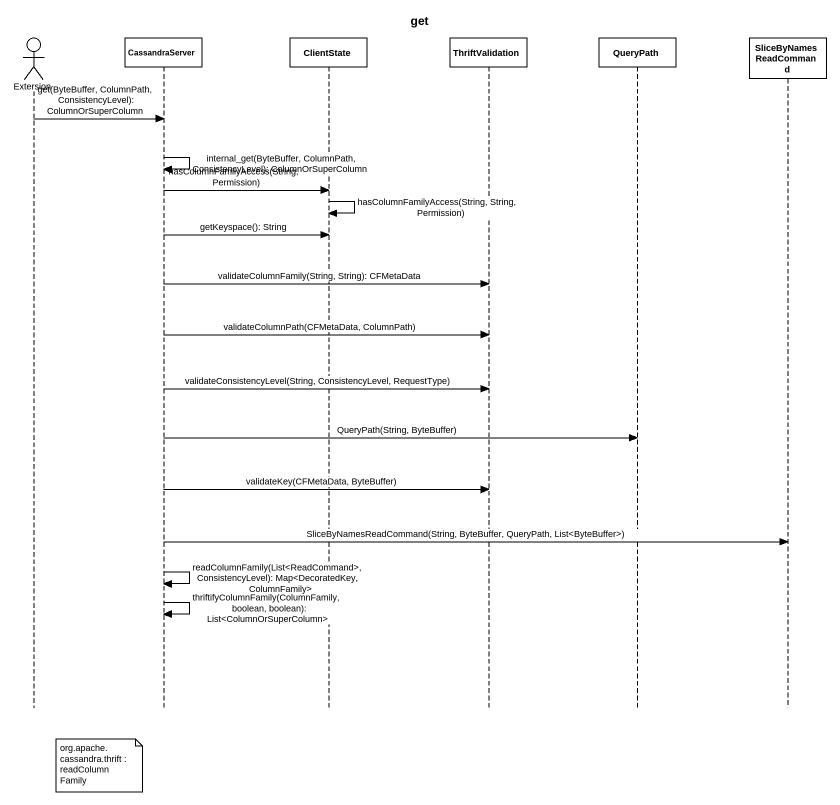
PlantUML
@startuml
title get
hide footbox
actor Extersion
participant CassandraServer
participant ClientState
participant ThriftValidation
participant QueryPath
participant SliceByNamesReadCommand

Extersion -> CassandraServer : get(ByteBuffer, ColumnPath, ConsistencyLevel): ColumnOrSuperColumn
CassandraServer -> CassandraServer : internal_get(ByteBuffer, ColumnPath, ConsistencyLevel): ColumnOrSuperColumn
CassandraServer -> ClientState : hasColumnFamilyAccess(String, Permission)
ClientState -> ClientState : hasColumnFamilyAccess(String, String, Permission)
CassandraServer -> ClientState : getKeyspace(): String
CassandraServer -> ThriftValidation : validateColumnFamily(String, String): CFMetaData
CassandraServer -> ThriftValidation : validateColumnPath(CFMetaData, ColumnPath)
CassandraServer -> ThriftValidation : validateConsistencyLevel(String, ConsistencyLevel, RequestType)
CassandraServer -> QueryPath : QueryPath(String, ByteBuffer)
CassandraServer -> ThriftValidation : validateKey(CFMetaData, ByteBuffer)
CassandraServer -> SliceByNamesReadCommand : SliceByNamesReadCommand(String, ByteBuffer, QueryPath, List<ByteBuffer>)
CassandraServer -> CassandraServer : readColumnFamily(List<ReadCommand>, ConsistencyLevel): Map<DecoratedKey, ColumnFamily>
CassandraServer -> CassandraServer : thriftifyColumnFamily(ColumnFamily, boolean, boolean): List<ColumnOrSuperColumn>
note left of CassandraServer : org.apache.cassandra.thrift : readColumnFamily
@enduml
